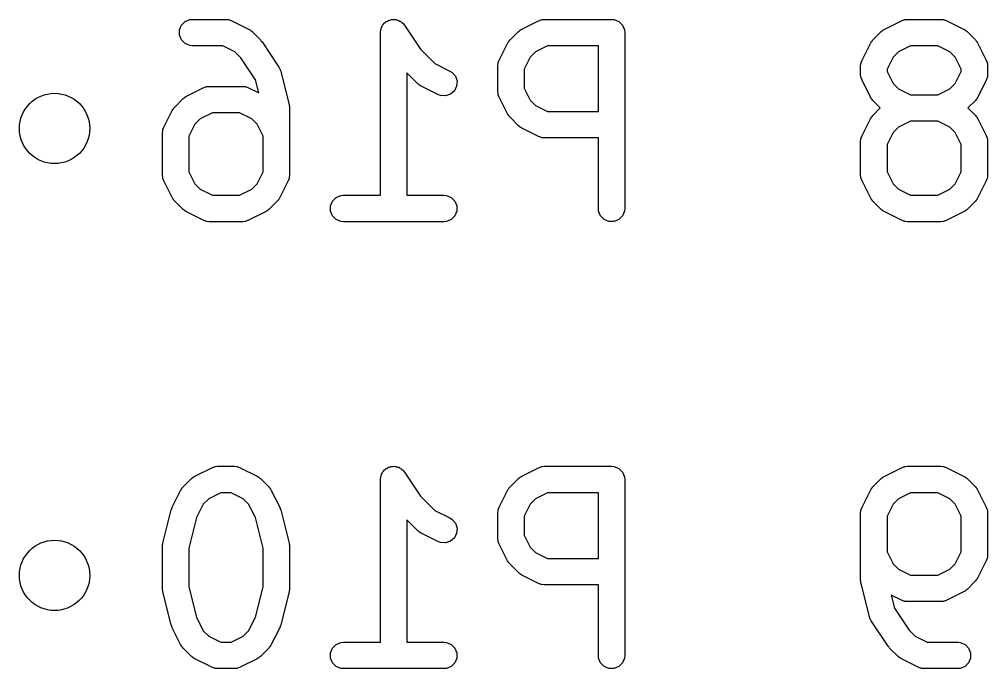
# Model space of a CAD drawing. Extents: x 2.61 to 8.57, y -5.64 to -1.89.
# Drawn here: x 7.8339 to 8.0504, y -3.3371 to -3.1918 of the extents above; entities that cross this region are included whole.
import ezdxf

# ---------------------------------------------------------------- set-up
doc = ezdxf.new("R2010")
doc.units = 0
doc.header["$MEASUREMENT"] = 0
doc.layers.add('BLACK', color=7, linetype='CONTINUOUS')

msp = doc.modelspace()

# ---------------------------------------------------------------- linework, layer by layer
at = {"layer": 'BLACK', "linetype": 'CONTINUOUS'}
for p, q in [((7.87093, -3.19233), (7.872, -3.19189)), ((7.872, -3.19189), (7.87257, -3.19184)), ((7.87257, -3.19184), (7.88007, -3.19184)), ((7.88007, -3.19184), (7.88065, -3.19189)), ((7.88065, -3.19189), (7.88075, -3.19193)), ((7.88075, -3.19193), (7.88085, -3.19194)), ((7.88085, -3.19194), (7.88139, -3.19215)), ((7.9162, -3.19222), (7.91644, -3.19206)), ((7.91644, -3.19206), (7.91672, -3.192)), ((7.91672, -3.192), (7.91699, -3.19189)), ((7.91699, -3.19189), (7.91728, -3.19189)), ((7.91728, -3.19189), (7.91757, -3.19184)), ((7.91757, -3.19184), (7.91785, -3.19189)), ((7.91785, -3.19189), (7.91814, -3.19189)), ((7.91814, -3.19189), (7.91841, -3.19201)), ((7.91841, -3.19201), (7.9187, -3.19206)), ((7.9187, -3.19206), (7.91894, -3.19222)), ((7.94999, -3.19215), (7.95053, -3.19194)), ((7.95053, -3.19194), (7.95064, -3.19193)), ((7.95064, -3.19193), (7.95074, -3.19189)), ((7.95074, -3.19189), (7.95131, -3.19184)), ((7.95131, -3.19184), (7.96631, -3.19184)), ((7.96631, -3.19184), (7.96689, -3.19189)), ((7.96689, -3.19189), (7.96795, -3.19233)), ((8.03115, -3.19215), (8.03169, -3.19194)), ((8.03169, -3.19194), (8.0318, -3.19193)), ((8.0318, -3.19193), (8.03189, -3.19189)), ((8.03189, -3.19189), (8.03247, -3.19184)), ((8.03247, -3.19184), (8.03997, -3.19184)), ((8.03997, -3.19184), (8.04055, -3.19189)), ((8.04055, -3.19189), (8.04064, -3.19193)), ((8.04064, -3.19193), (8.04075, -3.19194)), ((8.04075, -3.19194), (8.04129, -3.19215)), ((7.86968, -3.19421), (7.87012, -3.19315)), ((7.86968, -3.19537), (7.86968, -3.19421)), ((7.87012, -3.19315), (7.87093, -3.19233)), ((7.88139, -3.19215), (7.88514, -3.19402)), ((7.88514, -3.19402), (7.88539, -3.19418)), ((7.88539, -3.19418), (7.88546, -3.19421)), ((7.88546, -3.19421), (7.88554, -3.19428)), ((7.88554, -3.19428), (7.88563, -3.19433)), ((7.91461, -3.19478), (7.91467, -3.19421)), ((7.91467, -3.19421), (7.91478, -3.19394)), ((7.91478, -3.19394), (7.91484, -3.19366)), ((7.91484, -3.19366), (7.915, -3.19342)), ((7.915, -3.19342), (7.91511, -3.19315)), ((7.91511, -3.19315), (7.91532, -3.19294)), ((7.91532, -3.19294), (7.91548, -3.1927)), ((7.91548, -3.1927), (7.91572, -3.19254)), ((7.91572, -3.19254), (7.91593, -3.19233)), ((7.91593, -3.19233), (7.9162, -3.19222)), ((7.91894, -3.19222), (7.91921, -3.19233)), ((7.91921, -3.19233), (7.91941, -3.19254)), ((7.91941, -3.19254), (7.91966, -3.1927)), ((7.91966, -3.1927), (7.92002, -3.19315)), ((7.92002, -3.19315), (7.92002, -3.19315)), ((7.92002, -3.19315), (7.92002, -3.19315)), ((7.92002, -3.19315), (7.92002, -3.19315)), ((7.92002, -3.19315), (7.92361, -3.19853)), ((7.94575, -3.19433), (7.94584, -3.19428)), ((7.94584, -3.19428), (7.94592, -3.19421)), ((7.94592, -3.19421), (7.94599, -3.19418)), ((7.94599, -3.19418), (7.94624, -3.19402)), ((7.94624, -3.19402), (7.94999, -3.19215)), ((7.96795, -3.19233), (7.96877, -3.19315)), ((7.96877, -3.19315), (7.96921, -3.19421)), ((7.96921, -3.19421), (7.96926, -3.19479)), ((8.02691, -3.19433), (8.027, -3.19428)), ((8.027, -3.19428), (8.02708, -3.19421)), ((8.02708, -3.19421), (8.02715, -3.19418)), ((8.02715, -3.19418), (8.0274, -3.19402)), ((8.0274, -3.19402), (8.03115, -3.19215)), ((8.04129, -3.19215), (8.04504, -3.19402)), ((8.04504, -3.19402), (8.04529, -3.19418)), ((8.04529, -3.19418), (8.04536, -3.19421)), ((8.04536, -3.19421), (8.04544, -3.19428)), ((8.04544, -3.19428), (8.04553, -3.19433)), ((7.87012, -3.19643), (7.86968, -3.19537)), ((7.87093, -3.19725), (7.87012, -3.19643)), ((7.88563, -3.19433), (7.88568, -3.19439)), ((7.88568, -3.19439), (7.88591, -3.19458)), ((7.88591, -3.19458), (7.88778, -3.19645)), ((7.88778, -3.19645), (7.88778, -3.19645)), ((7.88778, -3.19645), (7.88779, -3.19645)), ((7.88779, -3.19645), (7.88797, -3.19668)), ((7.91461, -3.19479), (7.91461, -3.19478)), ((7.91461, -3.23121), (7.91461, -3.19479)), ((7.91461, -3.19479), (7.91461, -3.19479)), ((7.91461, -3.19479), (7.91461, -3.19479)), ((7.94341, -3.19668), (7.9436, -3.19645)), ((7.9436, -3.19645), (7.94547, -3.19458)), ((7.94547, -3.19458), (7.9457, -3.19439)), ((7.9457, -3.19439), (7.94575, -3.19433)), ((7.96926, -3.19479), (7.96926, -3.23416)), ((8.02457, -3.19668), (8.02476, -3.19645)), ((8.02476, -3.19645), (8.02663, -3.19458)), ((8.02663, -3.19458), (8.02686, -3.19439)), ((8.02686, -3.19439), (8.02691, -3.19433)), ((8.04553, -3.19433), (8.04558, -3.19439)), ((8.04558, -3.19439), (8.04581, -3.19458)), ((8.04581, -3.19458), (8.04768, -3.19645)), ((8.04768, -3.19645), (8.04787, -3.19668)), ((7.872, -3.19769), (7.87093, -3.19725)), ((7.87257, -3.19774), (7.872, -3.19769)), ((7.87937, -3.19774), (7.87257, -3.19774)), ((7.88207, -3.19909), (7.87937, -3.19774)), ((7.88797, -3.19668), (7.88815, -3.1969)), ((7.88815, -3.1969), (7.88815, -3.1969)), ((7.88815, -3.1969), (7.88815, -3.1969)), ((7.88815, -3.1969), (7.8919, -3.20253)), ((7.92361, -3.19853), (7.92681, -3.20174)), ((7.94117, -3.20097), (7.94305, -3.19722)), ((7.94305, -3.19722), (7.9432, -3.19697)), ((7.9432, -3.19697), (7.94323, -3.1969)), ((7.94323, -3.1969), (7.9433, -3.19682)), ((7.9433, -3.19682), (7.94336, -3.19673)), ((7.94336, -3.19673), (7.94341, -3.19668)), ((7.95201, -3.19774), (7.94931, -3.19909)), ((7.96336, -3.19774), (7.95201, -3.19774)), ((7.96336, -3.21246), (7.96336, -3.19774)), ((8.02233, -3.20097), (8.02421, -3.19722)), ((8.02421, -3.19722), (8.02436, -3.19697)), ((8.02436, -3.19697), (8.02439, -3.1969)), ((8.02439, -3.1969), (8.02446, -3.19682)), ((8.02446, -3.19682), (8.02451, -3.19673)), ((8.02451, -3.19673), (8.02457, -3.19668)), ((8.03317, -3.19774), (8.03047, -3.19909)), ((8.03927, -3.19774), (8.03317, -3.19774)), ((8.04197, -3.19909), (8.03927, -3.19774)), ((8.04787, -3.19668), (8.04793, -3.19673)), ((8.04793, -3.19673), (8.04798, -3.19682)), ((8.04798, -3.19682), (8.04805, -3.1969)), ((8.04805, -3.1969), (8.04808, -3.19697)), ((8.04808, -3.19697), (8.04824, -3.19722)), ((8.04824, -3.19722), (8.05011, -3.20097)), ((7.8834, -3.20042), (7.88207, -3.19909)), ((7.8867, -3.20538), (7.8834, -3.20042)), ((7.94811, -3.20029), (7.94677, -3.20299)), ((7.94931, -3.19909), (7.94811, -3.20029)), ((8.02927, -3.20029), (8.02792, -3.20299)), ((8.03047, -3.19909), (8.02927, -3.20029)), ((8.04317, -3.20029), (8.04197, -3.19909)), ((8.04452, -3.20299), (8.04317, -3.20029)), ((7.8919, -3.20253), (7.89207, -3.20284)), ((7.89207, -3.20284), (7.89211, -3.2029)), ((7.89211, -3.2029), (7.89214, -3.20297)), ((7.89214, -3.20297), (7.89217, -3.20304)), ((7.92681, -3.20174), (7.93014, -3.2034)), ((7.94086, -3.20229), (7.94092, -3.20171)), ((7.94086, -3.20791), (7.94086, -3.20229)), ((7.94092, -3.20171), (7.94096, -3.20162)), ((7.94096, -3.20162), (7.94097, -3.20151)), ((7.94097, -3.20151), (7.94117, -3.20097)), ((8.02202, -3.20229), (8.02208, -3.20171)), ((8.02202, -3.20416), (8.02202, -3.20229)), ((8.02208, -3.20171), (8.02212, -3.20162)), ((8.02212, -3.20151), (8.02233, -3.20097)), ((8.02212, -3.20162), (8.02212, -3.20151)), ((8.05011, -3.20097), (8.05032, -3.20151)), ((8.05032, -3.20151), (8.05032, -3.20162)), ((8.05032, -3.20162), (8.05036, -3.20171)), ((8.05036, -3.20171), (8.05042, -3.20229)), ((8.05042, -3.20229), (8.05042, -3.20416)), ((7.89217, -3.20304), (7.89219, -3.20311)), ((7.89219, -3.20311), (7.89231, -3.20345)), ((7.89231, -3.20345), (7.89418, -3.21095)), ((7.92298, -3.20625), (7.92052, -3.20379)), ((7.92052, -3.20379), (7.92052, -3.23121)), ((7.93014, -3.2034), (7.93063, -3.20371)), ((7.93063, -3.20371), (7.93138, -3.20458)), ((7.93138, -3.20458), (7.93174, -3.20567)), ((7.94677, -3.20299), (7.94677, -3.20722)), ((8.02208, -3.20474), (8.02202, -3.20416)), ((8.02212, -3.20484), (8.02208, -3.20474)), ((8.02212, -3.20494), (8.02212, -3.20484)), ((8.02233, -3.20548), (8.02212, -3.20494)), ((8.02792, -3.20299), (8.02792, -3.20347)), ((8.02792, -3.20347), (8.02927, -3.20616)), ((8.04317, -3.20616), (8.04452, -3.20347)), ((8.04452, -3.20347), (8.04452, -3.20299)), ((8.05032, -3.20494), (8.05011, -3.20548)), ((8.05036, -3.20474), (8.05032, -3.20484)), ((8.05032, -3.20484), (8.05032, -3.20494)), ((8.05042, -3.20416), (8.05036, -3.20474)), ((7.87125, -3.20902), (7.875, -3.20715)), ((7.875, -3.20715), (7.87554, -3.20694)), ((7.87554, -3.20694), (7.87565, -3.20693)), ((7.87565, -3.20693), (7.87575, -3.20689)), ((7.87575, -3.20689), (7.87632, -3.20684)), ((7.87632, -3.20684), (7.88382, -3.20684)), ((7.88382, -3.20684), (7.8844, -3.20689)), ((7.8844, -3.20689), (7.88449, -3.20693)), ((7.88449, -3.20693), (7.8846, -3.20694)), ((7.8846, -3.20694), (7.88514, -3.20715)), ((7.88514, -3.20715), (7.88743, -3.20829)), ((7.88743, -3.20829), (7.8867, -3.20538)), ((7.9232, -3.20644), (7.92298, -3.20625)), ((7.92326, -3.2065), (7.9232, -3.20644)), ((7.92334, -3.20655), (7.92326, -3.2065)), ((7.92343, -3.20662), (7.92334, -3.20655)), ((7.9235, -3.20665), (7.92343, -3.20662)), ((7.92375, -3.2068), (7.9235, -3.20665)), ((7.92749, -3.20868), (7.92375, -3.2068)), ((7.93166, -3.20682), (7.93115, -3.20785)), ((7.93174, -3.20567), (7.93166, -3.20682)), ((7.94677, -3.20722), (7.94811, -3.20991)), ((8.02421, -3.20923), (8.02233, -3.20548)), ((8.02927, -3.20616), (8.03047, -3.20736)), ((8.04197, -3.20736), (8.04317, -3.20616)), ((8.05011, -3.20548), (8.04824, -3.20923)), ((7.87048, -3.20958), (7.87071, -3.20939)), ((7.87071, -3.20939), (7.87076, -3.20933)), ((7.87076, -3.20933), (7.87085, -3.20927)), ((7.87085, -3.20927), (7.87093, -3.20921)), ((7.87093, -3.20921), (7.871, -3.20918)), ((7.871, -3.20918), (7.87125, -3.20902)), ((7.92804, -3.20889), (7.92749, -3.20868)), ((7.92918, -3.20897), (7.92804, -3.20889)), ((7.93028, -3.2086), (7.92918, -3.20897)), ((7.93115, -3.20785), (7.93028, -3.2086)), ((7.94092, -3.20849), (7.94086, -3.20791)), ((7.94096, -3.20859), (7.94092, -3.20849)), ((7.94097, -3.20869), (7.94096, -3.20859)), ((7.94117, -3.20923), (7.94097, -3.20869)), ((7.94305, -3.21298), (7.94117, -3.20923)), ((8.02436, -3.20948), (8.02421, -3.20923)), ((8.03047, -3.20736), (8.03317, -3.20871)), ((8.03317, -3.20871), (8.03927, -3.20871)), ((8.03927, -3.20871), (8.04197, -3.20736)), ((8.04824, -3.20923), (8.04808, -3.20948)), ((7.86842, -3.21168), (7.86861, -3.21145)), ((7.86861, -3.21145), (7.87048, -3.20958)), ((7.89418, -3.21095), (7.8942, -3.21105)), ((7.8942, -3.21105), (7.89422, -3.21109)), ((7.89422, -3.21109), (7.89424, -3.2113)), ((7.89424, -3.2113), (7.89427, -3.21152)), ((7.89427, -3.21152), (7.89426, -3.21156)), ((7.89426, -3.21156), (7.89427, -3.21166)), ((7.94811, -3.20991), (7.94931, -3.21111)), ((7.94931, -3.21111), (7.95201, -3.21246)), ((8.02439, -3.20955), (8.02436, -3.20948)), ((8.02446, -3.20963), (8.02439, -3.20955)), ((8.02451, -3.20972), (8.02446, -3.20963)), ((8.02457, -3.20977), (8.02451, -3.20972)), ((8.02476, -3.21), (8.02457, -3.20977)), ((8.02642, -3.21166), (8.02476, -3.21)), ((8.04768, -3.21), (8.04602, -3.21166)), ((8.04787, -3.20977), (8.04768, -3.21)), ((8.04793, -3.20972), (8.04787, -3.20977)), ((8.04798, -3.20963), (8.04793, -3.20972)), ((8.04805, -3.20955), (8.04798, -3.20963)), ((8.04808, -3.20948), (8.04805, -3.20955)), ((7.86618, -3.21597), (7.86806, -3.21222)), ((7.86806, -3.21222), (7.86821, -3.21197)), ((7.86821, -3.21197), (7.86824, -3.2119)), ((7.86824, -3.2119), (7.86831, -3.21182)), ((7.86831, -3.21182), (7.86836, -3.21173)), ((7.86836, -3.21173), (7.86842, -3.21168)), ((7.87702, -3.21274), (7.87432, -3.21409)), ((7.88312, -3.21274), (7.87702, -3.21274)), ((7.88582, -3.21409), (7.88312, -3.21274)), ((7.89427, -3.21166), (7.89427, -3.22666)), ((7.9432, -3.21323), (7.94305, -3.21298)), ((7.94323, -3.2133), (7.9432, -3.21323)), ((7.9433, -3.21338), (7.94323, -3.2133)), ((7.94336, -3.21347), (7.9433, -3.21338)), ((7.94341, -3.21352), (7.94336, -3.21347)), ((7.9436, -3.21375), (7.94341, -3.21352)), ((7.94547, -3.21563), (7.9436, -3.21375)), ((7.95201, -3.21246), (7.96336, -3.21246)), ((8.02436, -3.21384), (8.02439, -3.21377)), ((8.02439, -3.21377), (8.02446, -3.21369)), ((8.02446, -3.21369), (8.02451, -3.2136)), ((8.02451, -3.2136), (8.02457, -3.21355)), ((8.02457, -3.21355), (8.02476, -3.21332)), ((8.02476, -3.21332), (8.02642, -3.21166)), ((8.04602, -3.21166), (8.04768, -3.21332)), ((8.04768, -3.21332), (8.04787, -3.21355)), ((8.04787, -3.21355), (8.04793, -3.2136)), ((8.04793, -3.2136), (8.04798, -3.21369)), ((8.04798, -3.21369), (8.04805, -3.21377)), ((8.04805, -3.21377), (8.04808, -3.21384)), ((7.86597, -3.21651), (7.86618, -3.21597)), ((7.87312, -3.21529), (7.87178, -3.21798)), ((7.87432, -3.21409), (7.87312, -3.21529)), ((7.88702, -3.21529), (7.88582, -3.21409)), ((7.88837, -3.21798), (7.88702, -3.21529)), ((7.9457, -3.21581), (7.94547, -3.21563)), ((7.94575, -3.21587), (7.9457, -3.21581)), ((7.94584, -3.21593), (7.94575, -3.21587)), ((7.94592, -3.21599), (7.94584, -3.21593)), ((8.02233, -3.21784), (8.02421, -3.21409)), ((8.02421, -3.21409), (8.02436, -3.21384)), ((8.03047, -3.21596), (8.02927, -3.21716)), ((8.03317, -3.21462), (8.03047, -3.21596)), ((8.03927, -3.21462), (8.03317, -3.21462)), ((8.04197, -3.21596), (8.03927, -3.21462)), ((8.04317, -3.21716), (8.04197, -3.21596)), ((8.04808, -3.21384), (8.04824, -3.21409)), ((8.04824, -3.21409), (8.05011, -3.21784)), ((7.86587, -3.21729), (7.86593, -3.21671)), ((7.86587, -3.22666), (7.86587, -3.21729)), ((7.86593, -3.21671), (7.86597, -3.21661)), ((7.86597, -3.21661), (7.86597, -3.21651)), ((7.87178, -3.21798), (7.87178, -3.22596)), ((7.88837, -3.22596), (7.88837, -3.21798)), ((7.94599, -3.21602), (7.94592, -3.21599)), ((7.94624, -3.21618), (7.94599, -3.21602)), ((7.94999, -3.21805), (7.94624, -3.21618)), ((7.95053, -3.21826), (7.94999, -3.21805)), ((8.02212, -3.21838), (8.02233, -3.21784)), ((8.02927, -3.21716), (8.02792, -3.21986)), ((8.04452, -3.21986), (8.04317, -3.21716)), ((8.05011, -3.21784), (8.05032, -3.21838)), ((7.95064, -3.21827), (7.95053, -3.21826)), ((7.95074, -3.21831), (7.95064, -3.21827)), ((7.95131, -3.21837), (7.95074, -3.21831)), ((7.96336, -3.21837), (7.95131, -3.21837)), ((7.96336, -3.23416), (7.96336, -3.21837)), ((8.02202, -3.21916), (8.02208, -3.21859)), ((8.02202, -3.22666), (8.02202, -3.21916)), ((8.02208, -3.21859), (8.02212, -3.21849)), ((8.02212, -3.21849), (8.02212, -3.21838)), ((8.02792, -3.21986), (8.02792, -3.22596)), ((8.04452, -3.22596), (8.04452, -3.21986)), ((8.05032, -3.21838), (8.05032, -3.21849)), ((8.05032, -3.21849), (8.05036, -3.21859)), ((8.05036, -3.21859), (8.05042, -3.21916)), ((8.05042, -3.21916), (8.05042, -3.22666)), ((7.86593, -3.22724), (7.86587, -3.22666)), ((7.87178, -3.22596), (7.87312, -3.22866)), ((7.88702, -3.22866), (7.88837, -3.22596)), ((7.89427, -3.22666), (7.89422, -3.22724)), ((8.02208, -3.22724), (8.02202, -3.22666)), ((8.02792, -3.22596), (8.02927, -3.22866)), ((8.04317, -3.22866), (8.04452, -3.22596)), ((8.05042, -3.22666), (8.05036, -3.22724)), ((7.86597, -3.22734), (7.86593, -3.22724)), ((7.86597, -3.22744), (7.86597, -3.22734)), ((7.86618, -3.22798), (7.86597, -3.22744)), ((7.86806, -3.23173), (7.86618, -3.22798)), ((7.87312, -3.22866), (7.87432, -3.22986)), ((7.88582, -3.22986), (7.88702, -3.22866)), ((7.89396, -3.22798), (7.89209, -3.23173)), ((7.89417, -3.22744), (7.89396, -3.22798)), ((7.89418, -3.22734), (7.89417, -3.22744)), ((7.89422, -3.22724), (7.89418, -3.22734)), ((8.02212, -3.22734), (8.02208, -3.22724)), ((8.02212, -3.22744), (8.02212, -3.22734)), ((8.02233, -3.22798), (8.02212, -3.22744)), ((8.02421, -3.23173), (8.02233, -3.22798)), ((8.02927, -3.22866), (8.03047, -3.22986)), ((8.04197, -3.22986), (8.04317, -3.22866)), ((8.05011, -3.22798), (8.04824, -3.23173)), ((8.05032, -3.22744), (8.05011, -3.22798)), ((8.05036, -3.22724), (8.05032, -3.22734)), ((8.05032, -3.22734), (8.05032, -3.22744)), ((7.87432, -3.22986), (7.87702, -3.23121)), ((7.88312, -3.23121), (7.88582, -3.22986)), ((8.03047, -3.22986), (8.03317, -3.23121)), ((8.03927, -3.23121), (8.04197, -3.22986)), ((7.86821, -3.23198), (7.86806, -3.23173)), ((7.86824, -3.23205), (7.86821, -3.23198)), ((7.86831, -3.23213), (7.86824, -3.23205)), ((7.86836, -3.23222), (7.86831, -3.23213)), ((7.86842, -3.23227), (7.86836, -3.23222)), ((7.86861, -3.2325), (7.86842, -3.23227)), ((7.87048, -3.23437), (7.86861, -3.2325)), ((7.87702, -3.23121), (7.88312, -3.23121)), ((7.89153, -3.2325), (7.88966, -3.23437)), ((7.89172, -3.23227), (7.89153, -3.2325)), ((7.89178, -3.23222), (7.89172, -3.23227)), ((7.89183, -3.23213), (7.89178, -3.23222)), ((7.8919, -3.23205), (7.89183, -3.23213)), ((7.89193, -3.23198), (7.8919, -3.23205)), ((7.89209, -3.23173), (7.89193, -3.23198)), ((7.90342, -3.23358), (7.90386, -3.23252)), ((7.90386, -3.23252), (7.90468, -3.23171)), ((7.90468, -3.23171), (7.90574, -3.23126)), ((7.90574, -3.23126), (7.90632, -3.23121)), ((7.90632, -3.23121), (7.91461, -3.23121)), ((7.92052, -3.23121), (7.92882, -3.23121)), ((7.92882, -3.23121), (7.92939, -3.23126)), ((7.92939, -3.23126), (7.93046, -3.23171)), ((7.93046, -3.23171), (7.93127, -3.23252)), ((7.93127, -3.23252), (7.93171, -3.23358)), ((8.02436, -3.23198), (8.02421, -3.23173)), ((8.02439, -3.23205), (8.02436, -3.23198)), ((8.02446, -3.23213), (8.02439, -3.23205)), ((8.02451, -3.23222), (8.02446, -3.23213)), ((8.02457, -3.23227), (8.02451, -3.23222)), ((8.02476, -3.2325), (8.02457, -3.23227)), ((8.02663, -3.23437), (8.02476, -3.2325)), ((8.03317, -3.23121), (8.03927, -3.23121)), ((8.04768, -3.2325), (8.04581, -3.23437)), ((8.04787, -3.23227), (8.04768, -3.2325)), ((8.04793, -3.23222), (8.04787, -3.23227)), ((8.04798, -3.23213), (8.04793, -3.23222)), ((8.04805, -3.23205), (8.04798, -3.23213)), ((8.04808, -3.23198), (8.04805, -3.23205)), ((8.04824, -3.23173), (8.04808, -3.23198)), ((7.87071, -3.23456), (7.87048, -3.23437)), ((7.87076, -3.23462), (7.87071, -3.23456)), ((7.87085, -3.23467), (7.87076, -3.23462)), ((7.87093, -3.23474), (7.87085, -3.23467)), ((7.871, -3.23477), (7.87093, -3.23474)), ((7.87125, -3.23493), (7.871, -3.23477)), ((7.875, -3.2368), (7.87125, -3.23493)), ((7.88889, -3.23493), (7.88514, -3.2368)), ((7.88914, -3.23477), (7.88889, -3.23493)), ((7.88921, -3.23474), (7.88914, -3.23477)), ((7.88929, -3.23467), (7.88921, -3.23474)), ((7.88938, -3.23462), (7.88929, -3.23467)), ((7.88943, -3.23456), (7.88938, -3.23462)), ((7.88966, -3.23437), (7.88943, -3.23456)), ((7.90342, -3.23474), (7.90342, -3.23358)), ((7.90386, -3.2358), (7.90342, -3.23474)), ((7.93171, -3.23474), (7.93127, -3.2358)), ((7.93171, -3.23358), (7.93171, -3.23474)), ((7.96341, -3.23474), (7.96336, -3.23416)), ((7.96386, -3.2358), (7.96341, -3.23474)), ((7.96921, -3.23474), (7.96877, -3.2358)), ((7.96926, -3.23416), (7.96921, -3.23474)), ((8.02686, -3.23456), (8.02663, -3.23437)), ((8.02691, -3.23462), (8.02686, -3.23456)), ((8.027, -3.23467), (8.02691, -3.23462)), ((8.02708, -3.23474), (8.027, -3.23467)), ((8.02715, -3.23477), (8.02708, -3.23474)), ((8.0274, -3.23493), (8.02715, -3.23477)), ((8.03115, -3.2368), (8.0274, -3.23493)), ((8.04504, -3.23493), (8.04129, -3.2368)), ((8.04529, -3.23477), (8.04504, -3.23493)), ((8.04536, -3.23474), (8.04529, -3.23477)), ((8.04544, -3.23467), (8.04536, -3.23474)), ((8.04553, -3.23462), (8.04544, -3.23467)), ((8.04558, -3.23456), (8.04553, -3.23462)), ((8.04581, -3.23437), (8.04558, -3.23456)), ((7.87554, -3.23701), (7.875, -3.2368)), ((7.87565, -3.23702), (7.87554, -3.23701)), ((7.87575, -3.23706), (7.87565, -3.23702)), ((7.87632, -3.23711), (7.87575, -3.23706)), ((7.88382, -3.23711), (7.87632, -3.23711)), ((7.8844, -3.23706), (7.88382, -3.23711)), ((7.88449, -3.23702), (7.8844, -3.23706)), ((7.8846, -3.23701), (7.88449, -3.23702)), ((7.88514, -3.2368), (7.8846, -3.23701)), ((7.90468, -3.23662), (7.90386, -3.2358)), ((7.90574, -3.23706), (7.90468, -3.23662)), ((7.90632, -3.23711), (7.90574, -3.23706)), ((7.92882, -3.23711), (7.90632, -3.23711)), ((7.92939, -3.23706), (7.92882, -3.23711)), ((7.93046, -3.23662), (7.92939, -3.23706)), ((7.93127, -3.2358), (7.93046, -3.23662)), ((7.96467, -3.23662), (7.96386, -3.2358)), ((7.96573, -3.23706), (7.96467, -3.23662)), ((7.96689, -3.23706), (7.96573, -3.23706)), ((7.96795, -3.23662), (7.96689, -3.23706)), ((7.96877, -3.2358), (7.96795, -3.23662)), ((8.03169, -3.23701), (8.03115, -3.2368)), ((8.0318, -3.23702), (8.03169, -3.23701)), ((8.03189, -3.23706), (8.0318, -3.23702)), ((8.03247, -3.23711), (8.03189, -3.23706)), ((8.03997, -3.23711), (8.03247, -3.23711)), ((8.04055, -3.23706), (8.03997, -3.23711)), ((8.04064, -3.23702), (8.04055, -3.23706)), ((8.04075, -3.23701), (8.04064, -3.23702)), ((8.04129, -3.2368), (8.04075, -3.23701)), ((7.87313, -3.29402), (7.87688, -3.29215)), ((7.87688, -3.29215), (7.87742, -3.29194)), ((7.87742, -3.29194), (7.87752, -3.29193)), ((7.87752, -3.29193), (7.87762, -3.29189)), ((7.87762, -3.29189), (7.8782, -3.29184)), ((7.8782, -3.29184), (7.88195, -3.29184)), ((7.88195, -3.29184), (7.88252, -3.29189)), ((7.88252, -3.29189), (7.88262, -3.29193)), ((7.88262, -3.29193), (7.88273, -3.29194)), ((7.88273, -3.29194), (7.88327, -3.29215)), ((7.88327, -3.29215), (7.88702, -3.29402)), ((7.91478, -3.29394), (7.91484, -3.29366)), ((7.91484, -3.29366), (7.915, -3.29342)), ((7.915, -3.29342), (7.91511, -3.29315)), ((7.91511, -3.29315), (7.91532, -3.29294)), ((7.91532, -3.29294), (7.91548, -3.2927)), ((7.91548, -3.2927), (7.91572, -3.29254)), ((7.91572, -3.29254), (7.91593, -3.29233)), ((7.91593, -3.29233), (7.9162, -3.29222)), ((7.9162, -3.29222), (7.91644, -3.29206)), ((7.91644, -3.29206), (7.91672, -3.292)), ((7.91672, -3.292), (7.91699, -3.29189)), ((7.91699, -3.29189), (7.91728, -3.29189)), ((7.91728, -3.29189), (7.91757, -3.29184)), ((7.91757, -3.29184), (7.91785, -3.29189)), ((7.91785, -3.29189), (7.91814, -3.29189)), ((7.91814, -3.29189), (7.91841, -3.29201)), ((7.91841, -3.29201), (7.9187, -3.29206)), ((7.9187, -3.29206), (7.91894, -3.29222)), ((7.91894, -3.29222), (7.91921, -3.29233)), ((7.91921, -3.29233), (7.91941, -3.29254)), ((7.91941, -3.29254), (7.91966, -3.2927)), ((7.91966, -3.2927), (7.92002, -3.29315)), ((7.92002, -3.29315), (7.92002, -3.29315)), ((7.92002, -3.29315), (7.92002, -3.29315)), ((7.92002, -3.29315), (7.92002, -3.29315)), ((7.92002, -3.29315), (7.92361, -3.29853)), ((7.94624, -3.29402), (7.94999, -3.29215)), ((7.94999, -3.29215), (7.95053, -3.29194)), ((7.95053, -3.29194), (7.95064, -3.29193)), ((7.95064, -3.29193), (7.95074, -3.29189)), ((7.95074, -3.29189), (7.95131, -3.29184)), ((7.95131, -3.29184), (7.96631, -3.29184)), ((7.96631, -3.29184), (7.96689, -3.29189)), ((7.96689, -3.29189), (7.96795, -3.29233)), ((7.96795, -3.29233), (7.96877, -3.29315)), ((7.96877, -3.29315), (7.96921, -3.29421)), ((8.0274, -3.29402), (8.03115, -3.29215)), ((8.03115, -3.29215), (8.03169, -3.29194)), ((8.03169, -3.29194), (8.0318, -3.29193)), ((8.0318, -3.29193), (8.03189, -3.29189)), ((8.03189, -3.29189), (8.03247, -3.29184)), ((8.03247, -3.29184), (8.03997, -3.29184)), ((8.03997, -3.29184), (8.04055, -3.29189)), ((8.04055, -3.29189), (8.04064, -3.29193)), ((8.04064, -3.29193), (8.04075, -3.29194)), ((8.04075, -3.29194), (8.04129, -3.29215)), ((8.04129, -3.29215), (8.04504, -3.29402)), ((7.87048, -3.29645), (7.87236, -3.29458)), ((7.87236, -3.29458), (7.87259, -3.29439)), ((7.87259, -3.29439), (7.87264, -3.29433)), ((7.87264, -3.29433), (7.87273, -3.29428)), ((7.87273, -3.29428), (7.87281, -3.29421)), ((7.87281, -3.29421), (7.87288, -3.29418)), ((7.87288, -3.29418), (7.87313, -3.29402)), ((7.88702, -3.29402), (7.88726, -3.29418)), ((7.88726, -3.29418), (7.88734, -3.29421)), ((7.88734, -3.29421), (7.88742, -3.29428)), ((7.88742, -3.29428), (7.88751, -3.29433)), ((7.88751, -3.29433), (7.88756, -3.29439)), ((7.88756, -3.29439), (7.88778, -3.29458)), ((7.88778, -3.29458), (7.88966, -3.29645)), ((7.91461, -3.29478), (7.91467, -3.29421)), ((7.91461, -3.29479), (7.91461, -3.29478)), ((7.91461, -3.33121), (7.91461, -3.29479)), ((7.91461, -3.29479), (7.91461, -3.29479)), ((7.91461, -3.29479), (7.91461, -3.29479)), ((7.91467, -3.29421), (7.91478, -3.29394)), ((7.9436, -3.29645), (7.94547, -3.29458)), ((7.94547, -3.29458), (7.9457, -3.29439)), ((7.9457, -3.29439), (7.94575, -3.29433)), ((7.94575, -3.29433), (7.94584, -3.29428)), ((7.94584, -3.29428), (7.94592, -3.29421)), ((7.94592, -3.29421), (7.94599, -3.29418)), ((7.94599, -3.29418), (7.94624, -3.29402)), ((7.96921, -3.29421), (7.96926, -3.29479)), ((7.96926, -3.29479), (7.96926, -3.33416)), ((8.02476, -3.29645), (8.02663, -3.29458)), ((8.02663, -3.29458), (8.02686, -3.29439)), ((8.02686, -3.29439), (8.02691, -3.29433)), ((8.02691, -3.29433), (8.027, -3.29428)), ((8.027, -3.29428), (8.02708, -3.29421)), ((8.02708, -3.29421), (8.02715, -3.29418)), ((8.02715, -3.29418), (8.0274, -3.29402)), ((8.04504, -3.29402), (8.04529, -3.29418)), ((8.04529, -3.29418), (8.04536, -3.29421)), ((8.04536, -3.29421), (8.04544, -3.29428)), ((8.04544, -3.29428), (8.04553, -3.29433)), ((8.04553, -3.29433), (8.04558, -3.29439)), ((8.04558, -3.29439), (8.04581, -3.29458)), ((8.04581, -3.29458), (8.04768, -3.29645)), ((7.86806, -3.30097), (7.86993, -3.29722)), ((7.86993, -3.29722), (7.87009, -3.29697)), ((7.87009, -3.29697), (7.87012, -3.2969)), ((7.87012, -3.2969), (7.87018, -3.29682)), ((7.87018, -3.29682), (7.87024, -3.29673)), ((7.87024, -3.29673), (7.8703, -3.29668)), ((7.8703, -3.29668), (7.87048, -3.29645)), ((7.87889, -3.29774), (7.8762, -3.29909)), ((7.88125, -3.29774), (7.87889, -3.29774)), ((7.88395, -3.29909), (7.88125, -3.29774)), ((7.88966, -3.29645), (7.88984, -3.29668)), ((7.88984, -3.29668), (7.8899, -3.29673)), ((7.8899, -3.29673), (7.88996, -3.29682)), ((7.88996, -3.29682), (7.89003, -3.2969)), ((7.89003, -3.2969), (7.89005, -3.29697)), ((7.89005, -3.29697), (7.89021, -3.29722)), ((7.89021, -3.29722), (7.89209, -3.30097)), ((7.94117, -3.30097), (7.94305, -3.29722)), ((7.94305, -3.29722), (7.9432, -3.29697)), ((7.9432, -3.29697), (7.94323, -3.2969)), ((7.94323, -3.2969), (7.9433, -3.29682)), ((7.9433, -3.29682), (7.94336, -3.29673)), ((7.94336, -3.29673), (7.94341, -3.29668)), ((7.94341, -3.29668), (7.9436, -3.29645)), ((7.95201, -3.29774), (7.94931, -3.29909)), ((7.96336, -3.29774), (7.95201, -3.29774)), ((7.96336, -3.31246), (7.96336, -3.29774)), ((8.02233, -3.30097), (8.02421, -3.29722)), ((8.02421, -3.29722), (8.02436, -3.29697)), ((8.02436, -3.29697), (8.02439, -3.2969)), ((8.02439, -3.2969), (8.02446, -3.29682)), ((8.02446, -3.29682), (8.02451, -3.29673)), ((8.02451, -3.29673), (8.02457, -3.29668)), ((8.02457, -3.29668), (8.02476, -3.29645)), ((8.03317, -3.29774), (8.03047, -3.29909)), ((8.03927, -3.29774), (8.03317, -3.29774)), ((8.04197, -3.29909), (8.03927, -3.29774)), ((8.04768, -3.29645), (8.04787, -3.29668)), ((8.04787, -3.29668), (8.04793, -3.29673)), ((8.04793, -3.29673), (8.04798, -3.29682)), ((8.04798, -3.29682), (8.04805, -3.2969)), ((8.04805, -3.2969), (8.04808, -3.29697)), ((8.04808, -3.29697), (8.04824, -3.29722)), ((8.04824, -3.29722), (8.05011, -3.30097)), ((7.875, -3.30029), (7.87348, -3.30332)), ((7.8762, -3.29909), (7.875, -3.30029)), ((7.88514, -3.30029), (7.88395, -3.29909)), ((7.88666, -3.30332), (7.88514, -3.30029)), ((7.92361, -3.29853), (7.92681, -3.30174)), ((7.94811, -3.30029), (7.94677, -3.30299)), ((7.94931, -3.29909), (7.94811, -3.30029)), ((8.02927, -3.30029), (8.02792, -3.30299)), ((8.03047, -3.29909), (8.02927, -3.30029)), ((8.04317, -3.30029), (8.04197, -3.29909)), ((8.04452, -3.30299), (8.04317, -3.30029)), ((7.86596, -3.30907), (7.86783, -3.30157)), ((7.86783, -3.30157), (7.86785, -3.30153)), ((7.86785, -3.30151), (7.86794, -3.30127)), ((7.86785, -3.30153), (7.86785, -3.30151)), ((7.86794, -3.30127), (7.86803, -3.30103)), ((7.86803, -3.30103), (7.86804, -3.30101)), ((7.86804, -3.30101), (7.86806, -3.30097)), ((7.89209, -3.30097), (7.8921, -3.30101)), ((7.8921, -3.30101), (7.89211, -3.30103)), ((7.89211, -3.30103), (7.8922, -3.30127)), ((7.8922, -3.30127), (7.89229, -3.30151)), ((7.89229, -3.30151), (7.89229, -3.30153)), ((7.89229, -3.30153), (7.89231, -3.30157)), ((7.89231, -3.30157), (7.89418, -3.30907)), ((7.92681, -3.30174), (7.93014, -3.3034)), ((7.94086, -3.30229), (7.94092, -3.30171)), ((7.94086, -3.30791), (7.94086, -3.30229)), ((7.94092, -3.30171), (7.94096, -3.30162)), ((7.94096, -3.30162), (7.94097, -3.30151)), ((7.94097, -3.30151), (7.94117, -3.30097)), ((8.02202, -3.30229), (8.02208, -3.30171)), ((8.02202, -3.31729), (8.02202, -3.30229)), ((8.02208, -3.30171), (8.02212, -3.30162)), ((8.02212, -3.30151), (8.02233, -3.30097)), ((8.02212, -3.30162), (8.02212, -3.30151)), ((8.05011, -3.30097), (8.05032, -3.30151)), ((8.05032, -3.30151), (8.05032, -3.30162)), ((8.05032, -3.30162), (8.05036, -3.30171)), ((8.05036, -3.30171), (8.05042, -3.30229)), ((8.05042, -3.30229), (8.05042, -3.31166)), ((7.87348, -3.30332), (7.87178, -3.31015)), ((7.88837, -3.31015), (7.88666, -3.30332)), ((7.92298, -3.30625), (7.92052, -3.30379)), ((7.92052, -3.30379), (7.92052, -3.33121)), ((7.93014, -3.3034), (7.93063, -3.30371)), ((7.93063, -3.30371), (7.93138, -3.30458)), ((7.93138, -3.30458), (7.93174, -3.30567)), ((7.94677, -3.30299), (7.94677, -3.30722)), ((8.02792, -3.30299), (8.02792, -3.31097)), ((8.04452, -3.31097), (8.04452, -3.30299)), ((7.9232, -3.30644), (7.92298, -3.30625)), ((7.92325, -3.3065), (7.9232, -3.30644)), ((7.92334, -3.30655), (7.92325, -3.3065)), ((7.92342, -3.30662), (7.92334, -3.30655)), ((7.9235, -3.30665), (7.92342, -3.30662)), ((7.92374, -3.3068), (7.9235, -3.30665)), ((7.92749, -3.30868), (7.92374, -3.3068)), ((7.93166, -3.30682), (7.93115, -3.30785)), ((7.93174, -3.30567), (7.93166, -3.30682)), ((7.86594, -3.30917), (7.86596, -3.30907)), ((7.89418, -3.30907), (7.8942, -3.30917)), ((7.92803, -3.30889), (7.92749, -3.30868)), ((7.92918, -3.30897), (7.92803, -3.30889)), ((7.93028, -3.3086), (7.92918, -3.30897)), ((7.93115, -3.30785), (7.93028, -3.3086)), ((7.94092, -3.30849), (7.94086, -3.30791)), ((7.94096, -3.30859), (7.94092, -3.30849)), ((7.94097, -3.30869), (7.94096, -3.30859)), ((7.94117, -3.30923), (7.94097, -3.30869)), ((7.94677, -3.30722), (7.94811, -3.30991)), ((7.86587, -3.30964), (7.8659, -3.30943)), ((7.86588, -3.30969), (7.86587, -3.30964)), ((7.86587, -3.30979), (7.86588, -3.30969)), ((7.86587, -3.31916), (7.86587, -3.30979)), ((7.8659, -3.30943), (7.86593, -3.30921)), ((7.86593, -3.30921), (7.86594, -3.30917)), ((7.87178, -3.31015), (7.87178, -3.3188)), ((7.88837, -3.3188), (7.88837, -3.31015)), ((7.8942, -3.30917), (7.89422, -3.30921)), ((7.89422, -3.30921), (7.89424, -3.30943)), ((7.89424, -3.30943), (7.89427, -3.30964)), ((7.89427, -3.30964), (7.89426, -3.30969)), ((7.89426, -3.30969), (7.89427, -3.30979)), ((7.89427, -3.30979), (7.89427, -3.31916)), ((7.94305, -3.31298), (7.94117, -3.30923)), ((7.94811, -3.30991), (7.94931, -3.31111)), ((7.94931, -3.31111), (7.95201, -3.31246)), ((8.02792, -3.31097), (8.02927, -3.31366)), ((8.04317, -3.31366), (8.04452, -3.31097)), ((7.9432, -3.31323), (7.94305, -3.31298)), ((7.94323, -3.3133), (7.9432, -3.31323)), ((7.9433, -3.31338), (7.94323, -3.3133)), ((7.94336, -3.31347), (7.9433, -3.31338)), ((7.95201, -3.31246), (7.96336, -3.31246)), ((8.05011, -3.31298), (8.04824, -3.31673)), ((8.05032, -3.31244), (8.05011, -3.31298)), ((8.05036, -3.31224), (8.05032, -3.31234)), ((8.05032, -3.31234), (8.05032, -3.31244)), ((8.05042, -3.31166), (8.05036, -3.31224)), ((7.94341, -3.31352), (7.94336, -3.31347)), ((7.9436, -3.31375), (7.94341, -3.31352)), ((7.94547, -3.31563), (7.9436, -3.31375)), ((8.02927, -3.31366), (8.03047, -3.31486)), ((8.03047, -3.31486), (8.03317, -3.31621)), ((8.03927, -3.31621), (8.04197, -3.31486)), ((8.04197, -3.31486), (8.04317, -3.31366)), ((7.9457, -3.31581), (7.94547, -3.31563)), ((7.94575, -3.31587), (7.9457, -3.31581)), ((7.94584, -3.31593), (7.94575, -3.31587)), ((7.94592, -3.31599), (7.94584, -3.31593)), ((7.94599, -3.31602), (7.94592, -3.31599)), ((7.94624, -3.31618), (7.94599, -3.31602)), ((7.94999, -3.31805), (7.94624, -3.31618)), ((8.02203, -3.31739), (8.02202, -3.31729)), ((8.02202, -3.31743), (8.02203, -3.31739)), ((8.02205, -3.31765), (8.02202, -3.31743)), ((8.02208, -3.31786), (8.02205, -3.31765)), ((8.03317, -3.31621), (8.03927, -3.31621)), ((8.04768, -3.3175), (8.04581, -3.31938)), ((8.04787, -3.31727), (8.04768, -3.3175)), ((8.04793, -3.31722), (8.04787, -3.31727)), ((8.04798, -3.31713), (8.04793, -3.31722)), ((8.04805, -3.31705), (8.04798, -3.31713)), ((8.04808, -3.31698), (8.04805, -3.31705)), ((8.04824, -3.31673), (8.04808, -3.31698)), ((7.86588, -3.31926), (7.86587, -3.31916)), ((7.86587, -3.31931), (7.86588, -3.31926)), ((7.8659, -3.31952), (7.86587, -3.31931)), ((7.86593, -3.31974), (7.8659, -3.31952)), ((7.86594, -3.31978), (7.86593, -3.31974)), ((7.86596, -3.31988), (7.86594, -3.31978)), ((7.86783, -3.32738), (7.86596, -3.31988)), ((7.87178, -3.3188), (7.87348, -3.32563)), ((7.88666, -3.32563), (7.88837, -3.3188)), ((7.89418, -3.31988), (7.89231, -3.32738)), ((7.8942, -3.31978), (7.89418, -3.31988)), ((7.89422, -3.31974), (7.8942, -3.31978)), ((7.89424, -3.31952), (7.89422, -3.31974)), ((7.89427, -3.31931), (7.89424, -3.31952)), ((7.89427, -3.31916), (7.89426, -3.31926)), ((7.89426, -3.31926), (7.89427, -3.31931)), ((7.95053, -3.31826), (7.94999, -3.31805)), ((7.95064, -3.31827), (7.95053, -3.31826)), ((7.95074, -3.31831), (7.95064, -3.31827)), ((7.95131, -3.31837), (7.95074, -3.31831)), ((7.96336, -3.31837), (7.95131, -3.31837)), ((7.96336, -3.33416), (7.96336, -3.31837)), ((8.02209, -3.3179), (8.02208, -3.31786)), ((8.02211, -3.318), (8.02209, -3.3179)), ((8.02398, -3.3255), (8.02211, -3.318)), ((8.04529, -3.31977), (8.04504, -3.31993)), ((8.04536, -3.31974), (8.04529, -3.31977)), ((8.04544, -3.31968), (8.04536, -3.31974)), ((8.04553, -3.31962), (8.04544, -3.31968)), ((8.04558, -3.31956), (8.04553, -3.31962)), ((8.04581, -3.31938), (8.04558, -3.31956)), ((8.03115, -3.3218), (8.02886, -3.32066)), ((8.02886, -3.32066), (8.02959, -3.32357)), ((8.03169, -3.32201), (8.03115, -3.3218)), ((8.0318, -3.32202), (8.03169, -3.32201)), ((8.03189, -3.32206), (8.0318, -3.32202)), ((8.03247, -3.32211), (8.03189, -3.32206)), ((8.04055, -3.32206), (8.03997, -3.32211)), ((8.04064, -3.32202), (8.04055, -3.32206)), ((8.04075, -3.32201), (8.04064, -3.32202)), ((8.04129, -3.3218), (8.04075, -3.32201)), ((8.04504, -3.31993), (8.04129, -3.3218)), ((8.02959, -3.32357), (8.03289, -3.32853)), ((8.03997, -3.32211), (8.03247, -3.32211)), ((7.87348, -3.32563), (7.875, -3.32866)), ((7.88514, -3.32866), (7.88666, -3.32563)), ((8.0241, -3.32584), (8.02398, -3.3255)), ((8.02412, -3.32591), (8.0241, -3.32584)), ((8.02415, -3.32598), (8.02412, -3.32591)), ((8.02418, -3.32605), (8.02415, -3.32598)), ((8.02422, -3.32611), (8.02418, -3.32605)), ((8.02439, -3.32642), (8.02422, -3.32611)), ((7.86785, -3.32742), (7.86783, -3.32738)), ((7.86785, -3.32744), (7.86785, -3.32742)), ((7.86794, -3.32768), (7.86785, -3.32744)), ((7.86803, -3.32792), (7.86794, -3.32768)), ((7.86804, -3.32794), (7.86803, -3.32792)), ((7.86806, -3.32798), (7.86804, -3.32794)), ((7.86993, -3.33173), (7.86806, -3.32798)), ((7.89209, -3.32798), (7.89021, -3.33173)), ((7.8921, -3.32794), (7.89209, -3.32798)), ((7.89211, -3.32792), (7.8921, -3.32794)), ((7.8922, -3.32768), (7.89211, -3.32792)), ((7.89229, -3.32744), (7.8922, -3.32768)), ((7.89231, -3.32738), (7.89229, -3.32742)), ((7.89229, -3.32742), (7.89229, -3.32744)), ((8.02814, -3.33205), (8.02439, -3.32642)), ((8.03289, -3.32853), (8.03422, -3.32986)), ((7.875, -3.32866), (7.8762, -3.32986)), ((7.8762, -3.32986), (7.87889, -3.33121)), ((7.88125, -3.33121), (7.88395, -3.32986)), ((7.88395, -3.32986), (7.88514, -3.32866)), ((8.03422, -3.32986), (8.03692, -3.33121)), ((7.87009, -3.33198), (7.86993, -3.33173)), ((7.87012, -3.33205), (7.87009, -3.33198)), ((7.87018, -3.33213), (7.87012, -3.33205)), ((7.87024, -3.33222), (7.87018, -3.33213)), ((7.8703, -3.33227), (7.87024, -3.33222)), ((7.87048, -3.3325), (7.8703, -3.33227)), ((7.87236, -3.33437), (7.87048, -3.3325)), ((7.87889, -3.33121), (7.88125, -3.33121)), ((7.88966, -3.3325), (7.88778, -3.33437)), ((7.88984, -3.33227), (7.88966, -3.3325)), ((7.8899, -3.33222), (7.88984, -3.33227)), ((7.88996, -3.33213), (7.8899, -3.33222)), ((7.89003, -3.33205), (7.88996, -3.33213)), ((7.89005, -3.33198), (7.89003, -3.33205)), ((7.89021, -3.33173), (7.89005, -3.33198)), ((7.90342, -3.33358), (7.90386, -3.33252)), ((7.90386, -3.33252), (7.90468, -3.33171)), ((7.90468, -3.33171), (7.90574, -3.33126)), ((7.90574, -3.33126), (7.90632, -3.33121)), ((7.90632, -3.33121), (7.91461, -3.33121)), ((7.92052, -3.33121), (7.92881, -3.33121)), ((7.92881, -3.33121), (7.92939, -3.33126)), ((7.92939, -3.33126), (7.93046, -3.33171)), ((7.93046, -3.33171), (7.93127, -3.33252)), ((7.93127, -3.33252), (7.93171, -3.33358)), ((8.02832, -3.33227), (8.02814, -3.33205)), ((8.02814, -3.33205), (8.02814, -3.33205)), ((8.02814, -3.33205), (8.02814, -3.33205)), ((8.02851, -3.3325), (8.02832, -3.33227)), ((8.03038, -3.33437), (8.02851, -3.3325)), ((8.02851, -3.3325), (8.02851, -3.3325)), ((8.02851, -3.3325), (8.02851, -3.3325)), ((8.03692, -3.33121), (8.04372, -3.33121)), ((8.04372, -3.33121), (8.0443, -3.33126)), ((8.0443, -3.33126), (8.04536, -3.33171)), ((8.04536, -3.33171), (8.04617, -3.33252)), ((8.04617, -3.33252), (8.04662, -3.33358)), ((7.87259, -3.33456), (7.87236, -3.33437)), ((7.87264, -3.33462), (7.87259, -3.33456)), ((7.87273, -3.33467), (7.87264, -3.33462)), ((7.87281, -3.33474), (7.87273, -3.33467)), ((7.87288, -3.33477), (7.87281, -3.33474)), ((7.87313, -3.33493), (7.87288, -3.33477)), ((7.87688, -3.3368), (7.87313, -3.33493)), ((7.88702, -3.33493), (7.88327, -3.3368)), ((7.88726, -3.33477), (7.88702, -3.33493)), ((7.88734, -3.33474), (7.88726, -3.33477)), ((7.88742, -3.33467), (7.88734, -3.33474)), ((7.88751, -3.33462), (7.88742, -3.33467)), ((7.88756, -3.33456), (7.88751, -3.33462)), ((7.88778, -3.33437), (7.88756, -3.33456)), ((7.90342, -3.33474), (7.90342, -3.33358)), ((7.90386, -3.3358), (7.90342, -3.33474)), ((7.93171, -3.33474), (7.93127, -3.3358)), ((7.93171, -3.33358), (7.93171, -3.33474)), ((7.96341, -3.33474), (7.96336, -3.33416)), ((7.96386, -3.3358), (7.96341, -3.33474)), ((7.96921, -3.33474), (7.96877, -3.3358)), ((7.96926, -3.33416), (7.96921, -3.33474)), ((8.03061, -3.33456), (8.03038, -3.33437)), ((8.03066, -3.33462), (8.03061, -3.33456)), ((8.03075, -3.33467), (8.03066, -3.33462)), ((8.03083, -3.33474), (8.03075, -3.33467)), ((8.0309, -3.33477), (8.03083, -3.33474)), ((8.03115, -3.33493), (8.0309, -3.33477)), ((8.0349, -3.3368), (8.03115, -3.33493)), ((8.04662, -3.33474), (8.04617, -3.3358)), ((8.04662, -3.33358), (8.04662, -3.33474)), ((7.87742, -3.33701), (7.87688, -3.3368)), ((7.87752, -3.33702), (7.87742, -3.33701)), ((7.87762, -3.33706), (7.87752, -3.33702)), ((7.8782, -3.33711), (7.87762, -3.33706)), ((7.88195, -3.33711), (7.8782, -3.33711)), ((7.88252, -3.33706), (7.88195, -3.33711)), ((7.88262, -3.33702), (7.88252, -3.33706)), ((7.88273, -3.33701), (7.88262, -3.33702)), ((7.88327, -3.3368), (7.88273, -3.33701)), ((7.90468, -3.33662), (7.90386, -3.3358)), ((7.90574, -3.33706), (7.90468, -3.33662)), ((7.90632, -3.33711), (7.90574, -3.33706)), ((7.92881, -3.33711), (7.90632, -3.33711)), ((7.92939, -3.33706), (7.92881, -3.33711)), ((7.93046, -3.33662), (7.92939, -3.33706)), ((7.93127, -3.3358), (7.93046, -3.33662)), ((7.96467, -3.33662), (7.96386, -3.3358)), ((7.96573, -3.33706), (7.96467, -3.33662)), ((7.96689, -3.33706), (7.96573, -3.33706)), ((7.96795, -3.33662), (7.96689, -3.33706)), ((7.96877, -3.3358), (7.96795, -3.33662)), ((8.03544, -3.33701), (8.0349, -3.3368)), ((8.03555, -3.33702), (8.03544, -3.33701)), ((8.03564, -3.33706), (8.03555, -3.33702)), ((8.03622, -3.33711), (8.03564, -3.33706)), ((8.04372, -3.33711), (8.03622, -3.33711)), ((8.0443, -3.33706), (8.04372, -3.33711)), ((8.04536, -3.33662), (8.0443, -3.33706)), ((8.04617, -3.3358), (8.04536, -3.33662))]:
    msp.add_line(p, q, dxfattribs=at)
at = {"layer": 'BLACK'}
for centre in [(7.84173, -3.21625), (7.84173, -3.31625)]:
    msp.add_circle(centre, 0.00787, dxfattribs=at)

doc.saveas('drawing.dxf')
